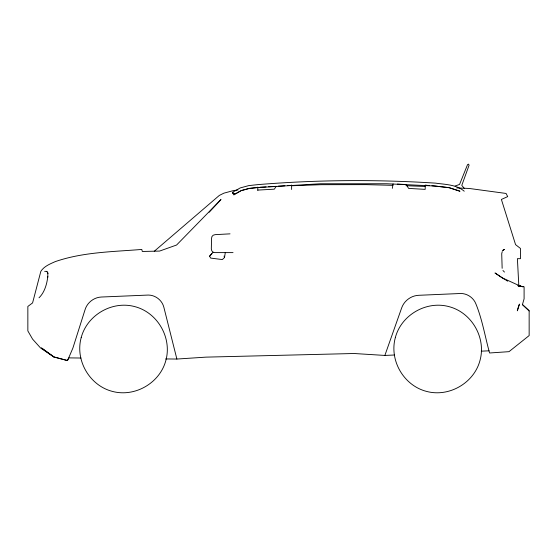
<?xml version="1.0" encoding="UTF-8"?>
<svg xmlns="http://www.w3.org/2000/svg" width="557" height="557" viewBox="0 0 557 557"><rect width="100%" height="100%" fill="white"/><g stroke="black" fill="none" stroke-linecap="round" stroke-linejoin="round"><path stroke-width="0.84" d="M47.784 276.474C46.983 284 44.539 292.522 39.004 297.807M213.004 252.335L209.585 256.178L210.637 258.079L222.354 259.576L224.527 257.494L225.286 252.613M392.309 188.357L393.068 183.873M502.275 251.548L501.718 253.714L502.149 268.314M529.15 310.952L522.431 304.588L524.095 298.831L524.095 286.799L518.212 285.887L523.141 286.799L518.818 285.609L517.397 258.671L520.468 258.671L520.468 248.464L515.566 244.641L501.391 199.448L507.706 196.6L506.069 193.453L469.328 188.475L456.705 187.904M165.652 358.931L176.882 359.049L205.965 357.134L354.071 353.507L384.866 355.436L401.722 307.743C404.305 300.578 411.344 295.488 418.961 295.287L458.724 293.574C465.965 292.69 473.262 297.062 475.887 303.871C482.348 319.641 485.036 336.602 489.575 352.985L509.001 351.662L529.15 335.579L529.15 310.688L522.431 304.588M67.55 360.574L53.918 356.94L41.448 347.93L53.918 356.995L67.55 360.574L72.897 348.055L84.915 310.145C86.92 302.827 93.75 297.368 101.332 297.027L148.322 295.057C155.473 295.099 162.045 300.223 163.828 307.151L176.882 359.049M67.55 360.087L68.894 357.893L80.988 358.026M276.07 186.595L274.309 189.178L257.8 190.09M209.585 256.178L211.813 253.741M209.167 212.224L220.99 199.552L176.583 245.024L159.587 251.075L142.307 251.465L141.791 249.439C112.799 251.806 83.007 252.022 55.22 261.63C49.914 263.997 44.149 266.26 40.835 271.343L32.584 302.911L27.85 306.447L27.85 330.907L32.578 339.122L40.508 347.93L53.918 356.995M154.275 251.263L219.326 195.423L223.9 193.161L233.467 190.585L237.93 189.979M502.546 250.594L504.384 249.376L503.403 249.961M502.978 250.225L504.384 249.376M232.548 192.304L240.234 187.925L248.749 185.613L257.606 184.645C316.766 179.779 376.219 179.361 435.456 183.128C445.161 184.513 456.434 184.506 464.239 191.211M235.576 193.725L240.443 190.954M455.104 186.003L459.567 184.423L467.539 164.635L468.611 164.155L469.071 165.248L461.788 185.397L464.204 188.245M241.139 190.557L249.188 188.37L257.8 187.43M278.187 186.191L284.906 185.78M287.419 185.627L291.617 185.37M260.042 187.215L266.044 186.887M268.62 186.755L276.335 186.337M230.027 233.849L215.127 234.65L213.143 235.242L211.918 236.607L211.542 238.41L211.326 249.056L211.799 250.838L213.094 252.14L214.863 252.613L233.028 252.613M384.866 355.436L394.412 355.011M481.255 351.161L489.067 350.819M291.903 185.746L321.333 184.687L366.214 184.639L392.97 185.349M44.664 271.343L47.087 271.391M405.921 185.697L425.005 186.463M429.44 185.634L425.276 185.098L425.179 189.373L408.608 188.391L406.408 184.875M431.933 185.753L449.06 187.591L459.852 191.107M397.364 184.088L405.969 184.52M517.787 285.664L520.997 286.423L502.212 277.825L495.006 272.979L504.558 279.349M459.852 191.246L449.06 187.73L435.261 186.045L386.843 183.747L320.574 183.747L257.8 187.57L249.188 188.51L241.139 190.696L234.88 194.254L232.548 192.917M505.805 280.094L507.685 281.16M232.548 192.437L234.88 194.121M502.943 270.479L504.468 272.067M232.548 192.778L233.933 194.978M46.934 271.572L47.999 273.529M224.081 256.074L224.527 257.494M291.617 185.028L291.617 189.484M257.8 187.089L257.8 190.438M47.805 272.672L47.805 277.282M81.183 337.646C74.965 360.275 89.482 385.416 112.187 391.348C134.815 397.566 159.956 383.049 165.889 360.344C172.106 337.716 157.589 312.574 134.885 306.642C112.256 300.425 87.115 314.942 81.183 337.646M395.324 337.646C389.106 360.275 403.623 385.416 426.328 391.348C448.956 397.566 474.098 383.049 480.03 360.344C486.247 337.716 471.73 312.574 449.026 306.642C426.397 300.425 401.256 314.942 395.324 337.646M518.323 307.283L517.321 310.806L519.444 304.08L518.323 307.283"/></g></svg>
